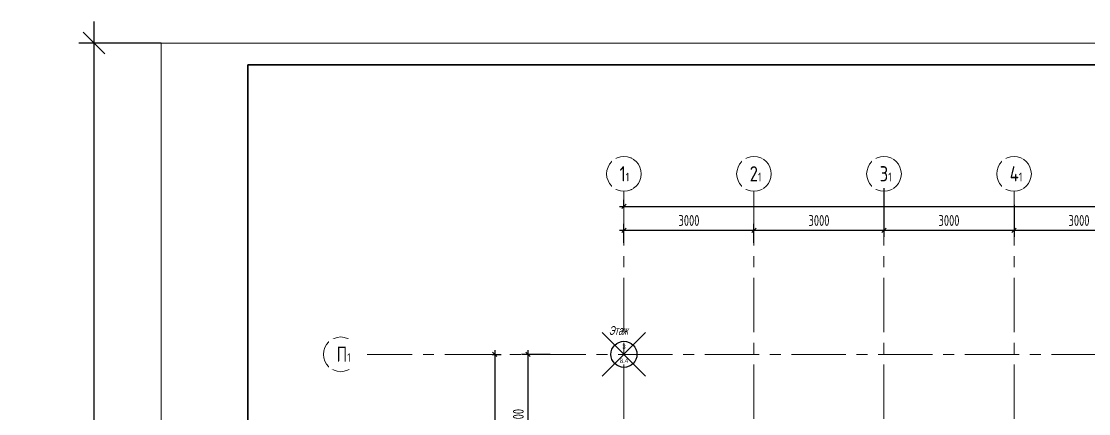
# Model space of a CAD drawing. Header units: millimetres. Extents: x 0 to 8967983, y -224399 to 13801.
# Drawn here: x 30110 to 54738, y 4751 to 13801 of the extents above; entities that cross this region are included whole.
import ezdxf
from ezdxf import colors
from ezdxf.entities.mleader import LeaderData, LeaderLine
from ezdxf.enums import TextEntityAlignment as Align
from ezdxf.math import Vec2, Vec3

# ---------------------------------------------------------------- set-up
doc = ezdxf.new("R2010")
doc.units = ezdxf.units.MM
doc.header["$LTSCALE"] = 10
doc.linetypes.add('CENTER', pattern=[2, 1.25, -0.25, 0.25, -0.25])
for name, color, linetype, lineweight in [('013', 7, 'Continuous', 13), ('АР_Оси', 142, 'Continuous', 9), ('АР_Оси размеры', 142, 'Continuous', 9)]:
    doc.layers.add(name, color=color, linetype=linetype, lineweight=lineweight)
doc.layers.add('Aks_реперные_точки', color=7, linetype='Continuous')
doc.layers.add('Архитектура', color=251, linetype='Continuous')
doc.layers.get('0').off()
doc.layers.get('0').freeze()
doc.styles.add('Aks_ВЫНОСКИ', font='ARIALN.TTF', dxfattribs={"width": 0.8, "oblique": 15})
doc.styles.add('GOST', font='isocpeur.TTF')
doc.styles.add('ISOCPEUR', font='isocpeur.TTF', dxfattribs={"width": 0.7})
doc.styles.add('БДА100', font='romand.shx', dxfattribs={"width": 0.7})
doc.styles.add('ГОСТ 2.304', font='isocpeur.TTF', dxfattribs={"width": 0.7})
doc.dimstyles.new('БДА1', dxfattribs={"dimtxt": 2, "dimasz": 1, "dimexe": 0.7, "dimexo": 0, "dimgap": 0.8, "dimtad": 1, "dimdec": 0, "dimrnd": 1, "dimzin": 0, "dimdsep": 46, "dimtxsty": 'БДА100', "dimblk": 'OBLIQUE', "dimcen": 2, "dimdle": 1, "dimadec": 0, "dimazin": 0, "dimtfac": 1, "dimtdec": 0, "dimtmove": 1, "dimatfit": 3, "dimldrblk": 'NONE', "dimfxl": 0.7, "dimtolj": 1, "dimtzin": 0, "dimlwd": -1, "dimlwe": -1, "dimarcsym": 0})
doc.dimstyles.new('СПДС', dxfattribs={"dimscale": 100, "dimtxt": 2.5, "dimasz": 1, "dimexe": 1.5, "dimexo": 0, "dimgap": 1, "dimtad": 1, "dimdec": 0, "dimrnd": 5, "dimtxsty": 'ГОСТ 2.304', "dimblk": 'OBLIQUE', "dimcen": 2.5, "dimdle": 1, "dimadec": 0, "dimazin": 2, "dimtfac": 0.75, "dimtdec": 0, "dimtmove": 1, "dimatfit": 3, "dimfxl": 1, "dimtolj": 1, "dimarcsym": 1})

# ---------------------------------------------------------------- blocks, each defined once
blk = doc.blocks.new('_Oblique')
at = {"color": 0, "linetype": 'ByBlock', "lineweight": -2}
blk.add_line((-0.5, -0.5), (0.5, 0.5), dxfattribs=at)
blk = doc.blocks.new('*D349')
at = {"layer": 'Defpoints', "color": 0, "ltscale": 100, "transparency": 16777216}
for p in [(41803, 6119), (42314, 6119), (42457, 3119)]:
    blk.add_point(p, dxfattribs=at)
at = {"layer": 'АР_Оси размеры', "color": 0, "lineweight": -2, "ltscale": 100, "transparency": 16777216}
for p, q in [((41803, 3019), (41803, 6219)), ((42314, 6119), (41653, 6119)), ((42457, 3119), (41653, 3119))]:
    blk.add_line(p, q, dxfattribs=at)
at = {"layer": 'АР_Оси размеры', "color": 0, "lineweight": -2, "ltscale": 100, "transparency": 16777216, "xscale": 100, "yscale": 100, "zscale": 100}
for p, rotation in [((41803, 6119), 90), ((41803, 3119), 270)]:
    blk.add_blockref('_Oblique', p, dxfattribs=dict(at, rotation=rotation))
at = {"layer": 'АР_Оси размеры', "color": 0, "ltscale": 100, "transparency": 16777216, "insert": (41578, 4619), "char_height": 250, "attachment_point": 5, "rotation": 90, "style": 'ГОСТ 2.304'}
blk.add_mtext('\\A1;3000', dxfattribs=at)
blk = doc.blocks.new('*D350')
at = {"layer": 'Defpoints', "color": 0, "ltscale": 100, "transparency": 16777216}
for p in [(40976, 6119), (40976, -41796), (41032, -41796)]:
    blk.add_point(p, dxfattribs=at)
at = {"layer": 'АР_Оси размеры', "color": 0, "lineweight": -2, "ltscale": 100, "transparency": 16777216}
for p, q in [((41032, 6219), (41032, -41896)), ((40976, 6119), (41182, 6119)), ((40976, -41796), (41182, -41796))]:
    blk.add_line(p, q, dxfattribs=at)
at = {"layer": 'АР_Оси размеры', "color": 0, "lineweight": -2, "ltscale": 100, "transparency": 16777216, "xscale": 100, "yscale": 100, "zscale": 100}
for p, rotation in [((41032, 6119), 90), ((41032, -41796), 270)]:
    blk.add_blockref('_Oblique', p, dxfattribs=dict(at, rotation=rotation))
at = {"layer": 'АР_Оси размеры', "color": 0, "ltscale": 100, "transparency": 16777216, "insert": (40807, -17838), "char_height": 250, "attachment_point": 5, "rotation": 90, "style": 'ГОСТ 2.304'}
blk.add_mtext('\\A1;47915', dxfattribs=at)
blk = doc.blocks.new('*D351')
at = {"layer": 'Defpoints', "color": 0, "ltscale": 100, "transparency": 16777216}
for p in [(47015, 8982), (44015, 8688), (47015, 8688)]:
    blk.add_point(p, dxfattribs=at)
at = {"layer": 'АР_Оси размеры', "color": 0, "lineweight": -2, "ltscale": 100, "transparency": 16777216}
for p, q in [((44015, 8688), (44015, 9132)), ((47015, 8688), (47015, 9132)), ((43915, 8982), (47115, 8982))]:
    blk.add_line(p, q, dxfattribs=at)
at = {"layer": 'АР_Оси размеры', "color": 0, "lineweight": -2, "ltscale": 100, "transparency": 16777216, "xscale": 100, "yscale": 100, "zscale": 100, "rotation": 180}
blk.add_blockref('_Oblique', (44015, 8982), dxfattribs=at)
at = {"layer": 'АР_Оси размеры', "color": 0, "lineweight": -2, "ltscale": 100, "transparency": 16777216, "xscale": 100, "yscale": 100, "zscale": 100}
blk.add_blockref('_Oblique', (47015, 8982), dxfattribs=at)
at = {"layer": 'АР_Оси размеры', "color": 0, "ltscale": 100, "transparency": 16777216, "insert": (45515, 9207), "char_height": 250, "attachment_point": 5, "style": 'ГОСТ 2.304'}
blk.add_mtext('\\A1;3000', dxfattribs=at)
blk = doc.blocks.new('*D352')
at = {"layer": 'Defpoints', "color": 0, "ltscale": 100, "transparency": 16777216}
for p in [(50015, 9952), (50015, 8982), (47015, 8688)]:
    blk.add_point(p, dxfattribs=at)
at = {"layer": 'АР_Оси размеры', "color": 0, "lineweight": -2, "ltscale": 100, "transparency": 16777216}
for p, q in [((50015, 9952), (50015, 8832)), ((47015, 8688), (47015, 9132)), ((46915, 8982), (50115, 8982))]:
    blk.add_line(p, q, dxfattribs=at)
at = {"layer": 'АР_Оси размеры', "color": 0, "lineweight": -2, "ltscale": 100, "transparency": 16777216, "xscale": 100, "yscale": 100, "zscale": 100, "rotation": 180}
blk.add_blockref('_Oblique', (47015, 8982), dxfattribs=at)
at = {"layer": 'АР_Оси размеры', "color": 0, "lineweight": -2, "ltscale": 100, "transparency": 16777216, "xscale": 100, "yscale": 100, "zscale": 100}
blk.add_blockref('_Oblique', (50015, 8982), dxfattribs=at)
at = {"layer": 'АР_Оси размеры', "color": 0, "ltscale": 100, "transparency": 16777216, "insert": (48515, 9207), "char_height": 250, "attachment_point": 5, "style": 'ГОСТ 2.304'}
blk.add_mtext('\\A1;3000', dxfattribs=at)
blk = doc.blocks.new('*D353')
at = {"layer": 'Defpoints', "color": 0, "ltscale": 100, "transparency": 16777216}
for p in [(50015, 9952), (53015, 9570), (53015, 8982)]:
    blk.add_point(p, dxfattribs=at)
at = {"layer": 'АР_Оси размеры', "color": 0, "lineweight": -2, "ltscale": 100, "transparency": 16777216}
for p, q in [((50015, 9952), (50015, 8832)), ((53015, 9570), (53015, 8832)), ((49915, 8982), (53115, 8982))]:
    blk.add_line(p, q, dxfattribs=at)
at = {"layer": 'АР_Оси размеры', "color": 0, "lineweight": -2, "ltscale": 100, "transparency": 16777216, "xscale": 100, "yscale": 100, "zscale": 100, "rotation": 180}
blk.add_blockref('_Oblique', (50015, 8982), dxfattribs=at)
at = {"layer": 'АР_Оси размеры', "color": 0, "lineweight": -2, "ltscale": 100, "transparency": 16777216, "xscale": 100, "yscale": 100, "zscale": 100}
blk.add_blockref('_Oblique', (53015, 8982), dxfattribs=at)
at = {"layer": 'АР_Оси размеры', "color": 0, "ltscale": 100, "transparency": 16777216, "insert": (51515, 9207), "char_height": 250, "attachment_point": 5, "style": 'ГОСТ 2.304'}
blk.add_mtext('\\A1;3000', dxfattribs=at)
blk = doc.blocks.new('*D354')
at = {"layer": 'Defpoints', "color": 0, "ltscale": 100, "transparency": 16777216}
for p in [(53015, 9570), (56015, 9364), (56015, 8982)]:
    blk.add_point(p, dxfattribs=at)
at = {"layer": 'АР_Оси размеры', "color": 0, "lineweight": -2, "ltscale": 100, "transparency": 16777216}
for p, q in [((53015, 9570), (53015, 8832)), ((56015, 9364), (56015, 8832)), ((52915, 8982), (56115, 8982))]:
    blk.add_line(p, q, dxfattribs=at)
at = {"layer": 'АР_Оси размеры', "color": 0, "lineweight": -2, "ltscale": 100, "transparency": 16777216, "xscale": 100, "yscale": 100, "zscale": 100, "rotation": 180}
blk.add_blockref('_Oblique', (53015, 8982), dxfattribs=at)
at = {"layer": 'АР_Оси размеры', "color": 0, "lineweight": -2, "ltscale": 100, "transparency": 16777216, "xscale": 100, "yscale": 100, "zscale": 100}
blk.add_blockref('_Oblique', (56015, 8982), dxfattribs=at)
at = {"layer": 'АР_Оси размеры', "color": 0, "ltscale": 100, "transparency": 16777216, "insert": (54515, 9207), "char_height": 250, "attachment_point": 5, "style": 'ГОСТ 2.304'}
blk.add_mtext('\\A1;3000', dxfattribs=at)
blk = doc.blocks.new('*D367')
at = {"layer": 'Defpoints', "color": 0, "ltscale": 100, "transparency": 16777216}
for p in [(44015, 9532), (107525, 9532), (107525, 9532)]:
    blk.add_point(p, dxfattribs=at)
at = {"layer": 'АР_Оси размеры', "color": 0, "lineweight": -2, "ltscale": 100, "transparency": 16777216}
for p, q in [((44015, 9532), (44015, 9682)), ((107525, 9532), (107525, 9682)), ((43915, 9532), (107625, 9532))]:
    blk.add_line(p, q, dxfattribs=at)
at = {"layer": 'АР_Оси размеры', "color": 0, "lineweight": -2, "ltscale": 100, "transparency": 16777216, "xscale": 100, "yscale": 100, "zscale": 100, "rotation": 180}
blk.add_blockref('_Oblique', (44015, 9532), dxfattribs=at)
at = {"layer": 'АР_Оси размеры', "color": 0, "lineweight": -2, "ltscale": 100, "transparency": 16777216, "xscale": 100, "yscale": 100, "zscale": 100}
blk.add_blockref('_Oblique', (107525, 9532), dxfattribs=at)
at = {"layer": 'АР_Оси размеры', "color": 0, "ltscale": 100, "transparency": 16777216, "insert": (75770, 9757), "char_height": 250, "attachment_point": 5, "style": 'ГОСТ 2.304'}
blk.add_mtext('\\A1;63510', dxfattribs=at)
blk = doc.blocks.new('_DOTSMALL')
at = {"color": 0, "linetype": 'ByBlock', "const_width": 0.5}
blk.add_lwpolyline([(-0.0625, 0, 1), (0.0625, 0, 1)], format="xyb", close=True, dxfattribs=at)
blk = doc.blocks.new('Aks_Реперная_Точка')
at = {"layer": 'Aks_реперные_точки', "linetype": 'ByBlock'}
for p, q in [((5, 5), (-5, -5)), ((-5, 5), (5, -5))]:
    blk.add_line(p, q, dxfattribs=at)
blk.add_circle((0, 0), 3, dxfattribs=at)
at = {"layer": 'Aks_реперные_точки', "linetype": 'ByBlock', "style": 'Aks_ВЫНОСКИ', "oblique": 15, "width": 0.8}
blk.add_text('Этаж', height=2, dxfattribs=at).set_placement((-3.5, 4.5))
at = {"layer": 'Aks_реперные_точки', "linetype": 'ByBlock', "style": 'Aks_ВЫНОСКИ'}
blk.add_attdef('Floor', text='', height=1, dxfattribs=at).set_placement((0, 1), align=Align.BOTTOM_CENTER)
blk.add_attdef('Elevation', text='', height=1, dxfattribs=at).set_placement((0, -1), align=Align.TOP_CENTER)
blk = doc.blocks.new('*D536')
at = {"layer": 'Defpoints', "color": 0, "transparency": 16777216}
for p, q in [((-15.52, -5), (-15.52, 599)), ((0, 594), (-19.02, 594)), ((0, 0), (-19.02, 0))]:
    blk.add_line(p, q, dxfattribs=at)
for p in [(-15.52, 594), (0, 594), (0, 0)]:
    blk.add_point(p, dxfattribs=at)
at = {"layer": 'Defpoints', "color": 0, "transparency": 16777216, "xscale": 5, "yscale": 5, "zscale": 5}
for p, rotation in [((-15.52, 594), 90), ((-15.52, 0), 270)]:
    blk.add_blockref('_Oblique', p, dxfattribs=dict(at, rotation=rotation))
at = {"layer": 'Defpoints', "color": 0, "lineweight": 0, "transparency": 16777216, "insert": (-24.52, 148.5), "char_height": 10, "attachment_point": 5, "rotation": 90, "style": 'БДА100'}
blk.add_mtext('\\A1;594', dxfattribs=at)
blk = doc.blocks.new('_None')
blk = doc.blocks.new('*U534')
at = {"color": 44, "lineweight": 20, "ltscale": 10}
for p, q in [((841, 594), (0, 594)), ((0, 594), (0, 0))]:
    blk.add_line(p, q, dxfattribs=at)
at = {"color": 137, "lineweight": 35, "ltscale": 10}
for p, q in [((836, 589), (20, 589)), ((20, 589), (20, 5))]:
    blk.add_line(p, q, dxfattribs=at)
at = {"color": 44, "lineweight": 13, "style": 'GOST', "oblique": 10, "width": 0.8}
for tag in ['ФОРМАТВЕРТ', 'ФОРМАТГОРИЗ']:
    blk.add_attdef(tag, (789.98, 1.6), '', height=2, dxfattribs=at)
at = {"layer": 'Defpoints', "color": 251, "lineweight": 0}
dim = blk.add_linear_dim(base=(-15.52, 594), p1=(0, 0), p2=(0, 594), angle=90, dimstyle='БДА1', override={"dimscale": 5}, dxfattribs=at)
dim.commit()
dim.dimension.update_dxf_attribs({"geometry": '*D536', "text_midpoint": (-15.52, 148.5), "dimtype": 160})

msp = doc.modelspace()

# ---------------------------------------------------------------- linework, layer by layer
at = {"layer": 'АР_Оси', "linetype": 'CENTER', "ltscale": 100}
for p, q in [((44015.2, 9881.9), (44015.2, -45850.4)), ((47015.2, 9881.9), (47015.2, -45850.4)), ((50015.2, 9881.9), (50015.2, -45850.4)), ((53015.2, 9881.9), (53015.2, -45850.4)), ((37881.5, 6119.5), (110966.7, 6119.5))]:
    msp.add_line(p, q, dxfattribs=at)
at = {"layer": 'АР_Оси', "ltscale": 0.5}
for centre in [(44015.2, 10281.9), (47015.2, 10281.9), (50015.2, 10281.9), (53015.2, 10281.9), (37481.5, 6119.5)]:
    msp.add_circle(centre, 400, dxfattribs=at)

# ---------------------------------------------------------------- block references
at = {"layer": 'Aks_реперные_точки', "linetype": 'ByBlock', "xscale": 100, "yscale": 100, "zscale": 100}
msp.add_blockref('Aks_Реперная_Точка', (44015.2, 6119.5), dxfattribs=at).add_auto_attribs({'Floor': '3', 'Elevation': '8.4'})

# ---------------------------------------------------------------- dimensions: what is measured, and where the dimension line sits
at = {"layer": 'АР_Оси размеры', "ltscale": 100}
for base, p1, p2, picture, middle in [((47015.2, 8982.3), (44015.2, 8688.4), (47015.2, 8688.4), '*D351', (45515.2, 9207.3)), ((56015.2, 8982.3), (53015.2, 9570), (56015.2, 9364.3), '*D354', (54515.2, 9207.3))]:
    dim = msp.add_linear_dim(base=base, p1=p1, p2=p2, dimstyle='СПДС', dxfattribs=at)
    dim.commit()
    dim.dimension.update_dxf_attribs({"geometry": picture, "text_midpoint": middle})
for base, p1, p2, picture, middle in [((41032, -41795.5), (40976.2, 6119.5), (40976.2, -41795.5), '*D350', (40807, -17838)), ((41802.5, 6119.5), (42456.8, 3119.5), (42313.8, 6119.5), '*D349', (41577.5, 4619.5))]:
    dim = msp.add_linear_dim(base=base, p1=p1, p2=p2, angle=90, dimstyle='СПДС', dxfattribs=at)
    dim.commit()
    dim.dimension.update_dxf_attribs({"geometry": picture, "text_midpoint": middle})

# ---------------------------------------------------------------- next in the draw order: texts
at = {"layer": 'АР_Оси', "char_height": 350, "attachment_point": 1, "line_spacing_factor": 1.149209, "style": 'ГОСТ 2.304', "bg_fill": 2}
for s, insert, width in [('{\\W0.8;1\\H0.57143x;1}', (43915.4, 10459.7), 123.867), ('{\\W0.8;2\\H0.57143x;1}', (46915.4, 10459.7), 123.867), ('{\\W0.8;3\\H0.57143x;1}', (49915.4, 10459.7), 123.867), ('{\\W0.8;4\\H0.57143x;1}', (52915.4, 10459.7), 123.867), ('{\\W0.8;П\\H0.57143x;1}', (37381.7, 6297.3), 528.82)]:
    msp.add_mtext(s, dxfattribs=dict(at, insert=insert, width=width))

# ---------------------------------------------------------------- next in the draw order: block references
at = {"layer": '013', "xscale": 100, "yscale": 100, "zscale": 100}
msp.add_blockref('*U534', (33339.7, -46099.2), dxfattribs=at)

# ---------------------------------------------------------------- next in the draw order: dimensions: what is measured, and where the dimension line sits
at = {"layer": 'АР_Оси размеры', "ltscale": 100}
for base, p1, p2, picture, middle in [((107525.2, 9531.9), (44015.2, 9531.9), (107525.2, 9531.9), '*D367', (75770.2, 9756.9)), ((50015.2, 8982.3), (47015.2, 8688.4), (50015.2, 9952.1), '*D352', (48515.2, 9207.3)), ((53015.2, 8982.3), (50015.2, 9952.1), (53015.2, 9570), '*D353', (51515.2, 9207.3))]:
    dim = msp.add_linear_dim(base=base, p1=p1, p2=p2, dimstyle='СПДС', dxfattribs=at)
    dim.commit()
    dim.dimension.update_dxf_attribs({"geometry": picture, "text_midpoint": middle})

# ---------------------------------------------------------------- next in the draw order: leaders
at = {"layer": 'Архитектура', "lineweight": 25, "transparency": 33554684}
ml = msp.add_multileader_mtext('Standard', dxfattribs=at)
ml.set_content('Л.4', color=256, style='ISOCPEUR')
ml.set_leader_properties(color=256, linetype='Continuous', lineweight=-1)
ml.set_arrow_properties(name='DOTSMALL')
ml.build(insert=Vec2(0, 0))
ml.multileader.update_dxf_attribs({"has_text_frame": 1, "text_left_attachment_type": 4, "text_right_attachment_type": 4, "dogleg_length": 100, "arrow_head_size": 180})
ctx = ml.context
ctx.base_point, ctx.char_height, ctx.arrow_head_size, ctx.landing_gap_size, ctx.plane_origin = Vec3(74548.3, 5654.9), 250, 180, 50, Vec3(102668.8, -6502.7)
ctx.left_attachment, ctx.right_attachment = 4, 4
notes = []
notes.append((ctx, [(0, (0, 0, 0), (0, 0), (1, 0), 1, [])]))
ctx.mtext.insert, ctx.mtext.width, ctx.mtext.line_spacing_style, ctx.mtext.flow_direction = Vec3(74598.3, 5988.3), 852.697, 2, 5
for ctx, leaders in notes:
    for number, flags, end, landing, length, lines in leaders:
        leader = LeaderData()
        leader.index, (leader.has_last_leader_line, leader.has_dogleg_vector, leader.attachment_direction) = number, flags
        leader.last_leader_point, leader.dogleg_vector, leader.dogleg_length = Vec3(end), Vec3(landing), length
        for number, points, colour, breaks in lines:
            line = LeaderLine()
            line.index, line.vertices, line.color, line.breaks = number, Vec3.list(points), colors.encode_raw_color(colour), breaks
            leader.lines.append(line)
        ctx.leaders.append(leader)

doc.saveas('drawing.dxf')
